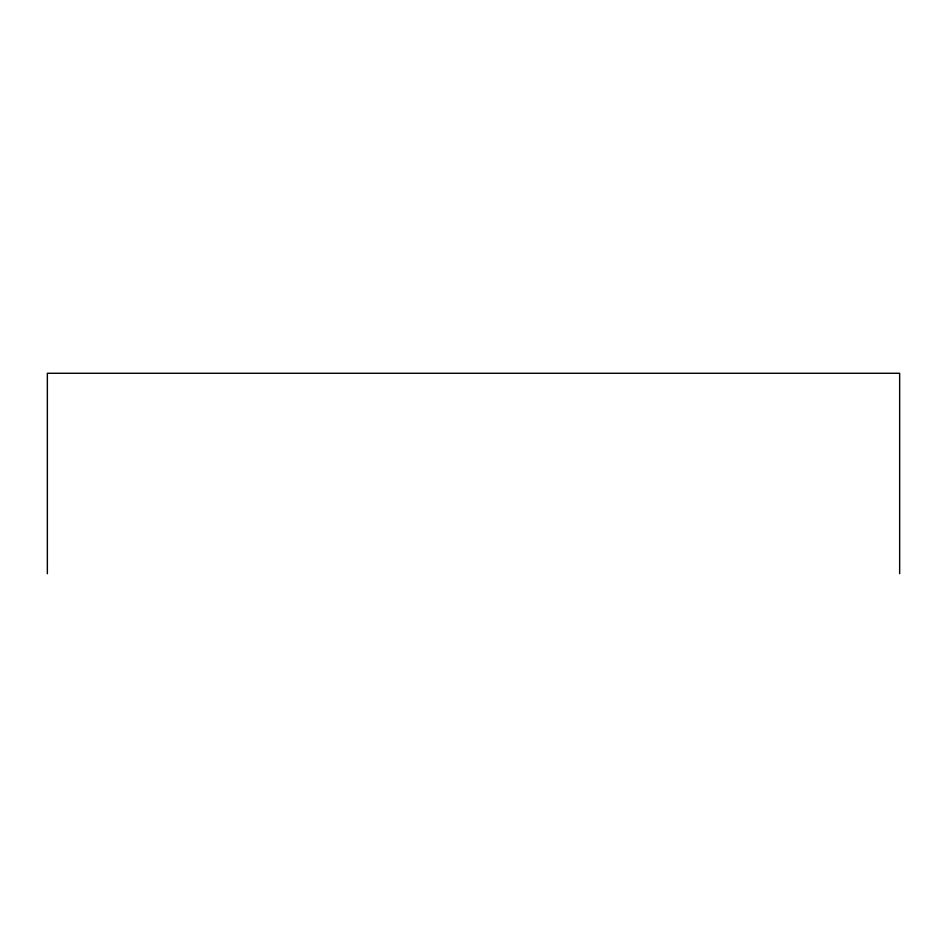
<?xml version="1.0" encoding="UTF-8"?>
<svg xmlns="http://www.w3.org/2000/svg" width="947" height="947" viewBox="0 0 947 947"><rect width="100%" height="100%" fill="white"/><g stroke="black" fill="none" stroke-linecap="round" stroke-linejoin="round"><path stroke-width="1.42" d="M899.65 573.716L899.65 373.284L47.35 373.284L47.35 573.716"/></g></svg>
